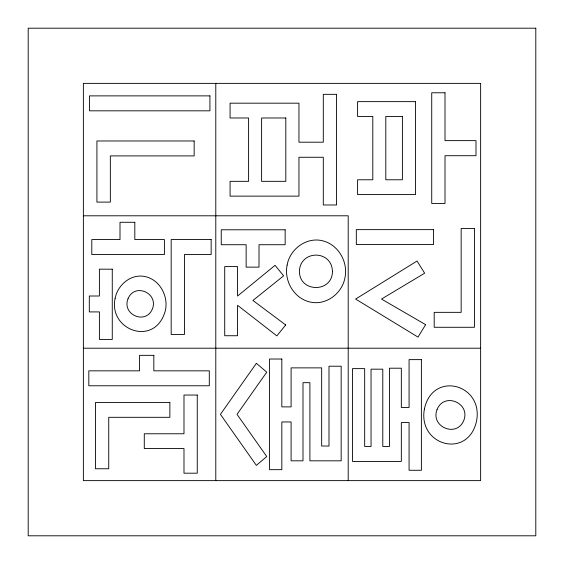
<?xml version="1.0" encoding="UTF-8"?>
<svg xmlns="http://www.w3.org/2000/svg" width="564" height="564" viewBox="0 0 564 564"><rect width="100%" height="100%" fill="white"/><g stroke="black" fill="none" stroke-linecap="round" stroke-linejoin="round"><path stroke-width="0.85" d="M83.373 215.793L348.207 215.793L348.207 480.627M83.373 348.207L480.627 348.207M215.793 83.373L215.793 480.627M424.41 408.956C417.564 445.849 468.416 459.526 476.587 420.864C483.503 384.014 432.525 370.449 424.41 408.956M115.134 298.286C108.358 329.242 151.843 346.162 163.99 314.747C170.314 299.879 161.48 280.336 145.456 276.642C131.313 273.321 117.756 284.686 115.134 298.286M287.118 265.073C283.875 280.942 294.055 298.575 310.221 302.057C326.232 305.723 342.327 293.259 345.006 277.509C348.263 261.696 338.062 244.205 322.03 240.645C306.048 237.014 289.861 249.316 287.118 265.073M128.028 298.737C121.591 314.592 145.667 325.132 152.372 309.023C158.794 293.139 134.704 282.402 128.028 298.737M437.1 409.408C430.128 426.729 456.523 438.136 463.763 420.504C470.728 403.175 444.34 391.776 437.1 409.408M332.45 271.418C332.379 292.899 299.547 292.808 299.399 271.418C300.076 249.739 331.851 249.641 332.45 271.418M425.616 324.652L418.009 337.103L355.63 299.061L417.043 261.026L424.65 273.202L381.497 299.061L425.616 324.652M256.38 363.315L220.418 414.35L256.38 465.385L266.751 456.537L237.021 414.35L266.751 372.162L256.38 363.315M285.701 324.949L276.853 335.876L237.571 305.307L237.571 335.735L224.712 335.735L224.712 266.582L237.571 266.582L237.571 296.037L275.056 265.334L283.629 275.845L252.926 300.464L285.701 324.949M535.8 28.2L28.2 28.2L28.2 535.8L535.8 535.8L535.8 28.2M480.627 83.373L83.373 83.373L83.373 480.627L480.627 480.627L480.627 83.373M445.003 92.778L431.728 92.778L431.728 203.428L445.003 203.428L445.003 155.713L475.988 155.713L475.988 140.633L445.003 140.633L445.003 92.778M336.574 94.336L323.299 94.336L323.299 142.191L298.955 142.191L298.955 103.184L230.077 103.184L230.077 117.982L248.604 117.982L248.604 181.333L230.077 181.333L230.077 196.131L298.955 196.131L298.955 157.264L323.299 157.264L323.299 204.979L336.574 204.979L336.574 94.336M209.928 95.88L89.457 95.88L89.457 110.819L209.928 110.819L209.928 95.88M415.541 101.633L357.59 101.633L357.59 116.431L372.804 116.431L372.804 179.782L357.59 179.782L357.59 194.58L415.541 194.58L415.541 101.633M402.4 116.431L385.804 116.431L385.804 179.782L402.4 179.782L402.4 116.431M285.814 117.982L261.611 117.982L261.611 181.333L285.814 181.333L285.814 117.982M194.157 140.972L96.923 140.972L96.923 202.102L110.34 202.102L110.34 155.904L194.157 155.904L194.157 140.972M134.81 222.286L120.005 222.286L120.005 239.573L91.791 239.573L91.791 254.512L164.406 254.512L164.406 239.573L134.81 239.573L134.81 222.286M474.444 228.526L461.162 228.526L461.162 312.343L434.195 312.343L434.195 327.282L474.444 327.282L474.444 228.526M433.497 229.633L356.321 229.633L356.321 244.572L433.497 244.572L433.497 229.633M285.151 229.788L221.25 229.788L221.25 244.727L246.144 244.727L246.144 267.132L259.01 267.132L259.01 244.727L285.151 244.727L285.151 229.788M211.155 239.573L171.181 239.573L171.181 334.459L184.456 334.459L184.456 254.512L211.155 254.512L211.155 239.573M112.264 269.176L99.398 269.176L99.398 296.008L89.302 296.008L89.302 311.913L99.398 311.913L99.398 339.436L112.264 339.436L112.264 269.176M153.831 355.348L139.583 355.348L139.583 370.837L88.823 370.837L88.823 385.776L209.293 385.776L209.293 370.837L153.831 370.837L153.831 355.348M281.831 359.028L269.522 359.028L269.522 469.671L281.831 469.671L281.831 421.957L291.094 421.957L291.094 460.823L302.995 460.823L302.995 382.674L309.904 382.674L309.904 460.823L341.164 460.823L341.164 366.219L328.995 366.219L328.995 446.025L321.663 446.025L321.663 367.876L291.094 367.876L291.094 406.884L281.831 406.884L281.831 359.028M421.386 359.628L409.076 359.628L409.076 407.483L401.328 407.483L401.328 368.207L389.435 368.207L389.435 446.491L382.794 446.491L382.794 369.173L371.041 369.173L371.041 446.491L364.675 446.491L364.675 368.623L352.507 368.623L352.507 461.43L401.328 461.43L401.328 422.563L409.076 422.563L409.076 470.277L421.386 470.277L421.386 359.628M197.259 395.047L183.984 395.047L183.984 433.772L144.285 433.772L144.285 448.57L183.984 448.57L183.984 473.189L197.259 473.189L197.259 395.047M169.87 402.513L95.464 402.513L95.464 468.762L108.739 468.762L108.739 417.311L169.87 417.311L169.87 402.513"/></g></svg>
